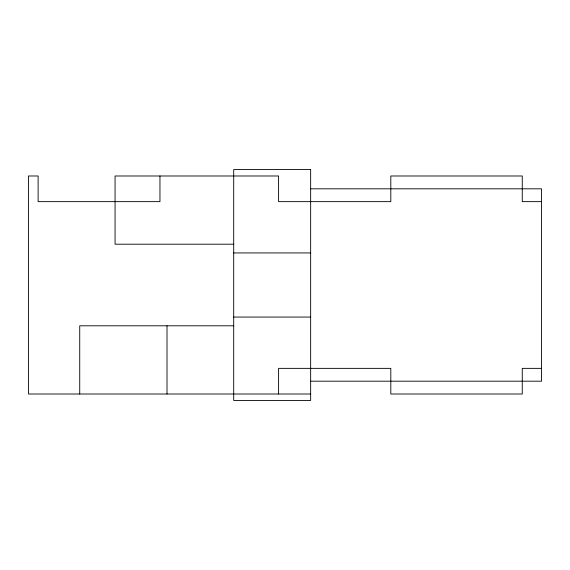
<?xml version="1.0" encoding="UTF-8"?>
<svg xmlns="http://www.w3.org/2000/svg" width="570" height="570" viewBox="0 0 570 570"><rect width="100%" height="100%" fill="white"/><g stroke="black" fill="none" stroke-linecap="round" stroke-linejoin="round"><path stroke-width="0.85" d="M310.65 188.812L541.5 188.812L541.5 381.188L310.65 381.188M541.5 201.638L522.263 201.638L522.263 175.988L390.806 175.988L390.806 201.638L278.588 201.638L278.588 175.988L115.069 175.988L115.069 244.202L233.7 244.202M233.7 252.938L310.65 252.938M233.7 317.062L310.65 317.062M233.7 325.798L79.729 325.798L79.729 394.012M541.5 368.363L522.263 368.363L522.263 394.012L390.806 394.012L390.806 368.363L278.588 368.363L278.588 394.012M310.65 394.012L28.5 394.012L28.5 175.988L38.119 175.988L38.119 201.638L159.956 201.638L159.956 175.988M167.01 325.798L167.01 394.012M310.65 169.575L233.7 169.575L233.7 400.425L310.65 400.425L310.65 169.575"/></g></svg>
